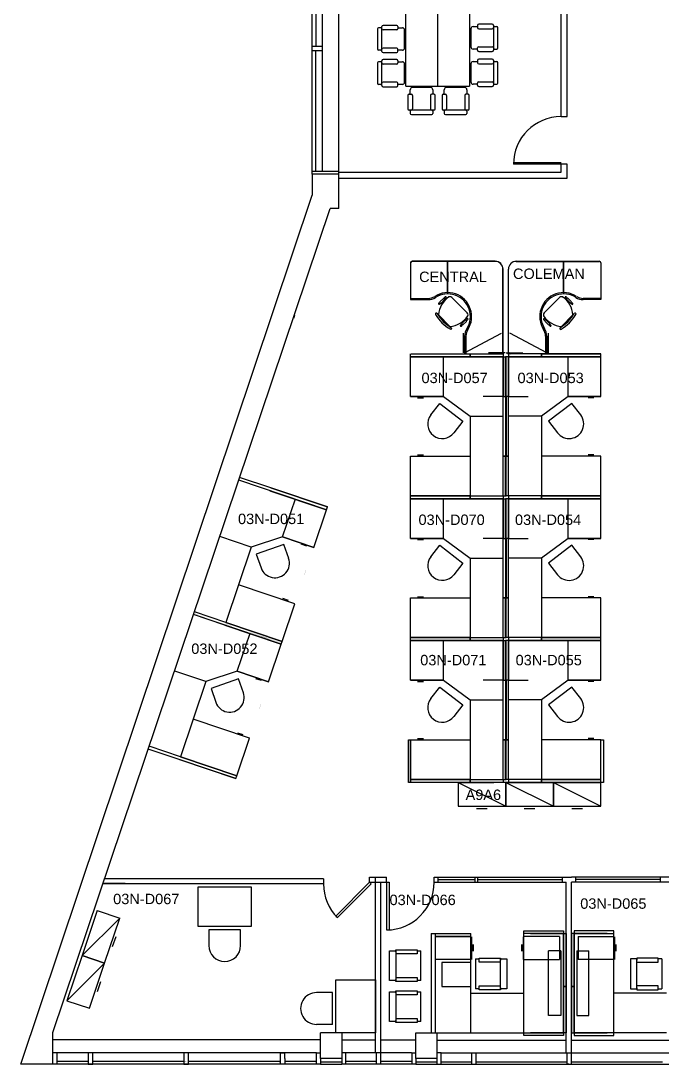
# Model space of a CAD drawing. Extents: x 0 to 6337, y 3987 to 5634.
# Drawn here: x 0 to 485, y 4016 to 4805 of the extents above; entities that cross this region are included whole.
import ezdxf
from ezdxf.enums import TextEntityAlignment as Align

# ---------------------------------------------------------------- set-up
doc = ezdxf.new("R2010")
doc.units = 0
doc.header["$MEASUREMENT"] = 0
for name, color, linetype in [('01A_BASE_PLAN', 7, 'CONTINUOUS'), ('01B_PANELS', 7, 'CONTINUOUS'), ('04A_FURNITURE', 7, 'CONTINUOUS'), ('NA-FLOOR', 7, 'CONTINUOUS'), ('REGION', 7, 'CONTINUOUS'), ('REGION_NUM', 7, 'CONTINUOUS')]:
    doc.layers.add(name, color=color, linetype=linetype)
doc.styles.add('ARIAL', font='ARIAL', dxfattribs={"height": 0.2})

msp = doc.modelspace()

# ---------------------------------------------------------------- linework, layer by layer
at = {"layer": '01A_BASE_PLAN', "color": 250, "linetype": 'Continuous'}
for p, q in [((412.99, 4732.44), (412.99, 4885.43)), ((220.36, 4688.93), (220.36, 4878.93)), ((223, 4878.93), (223, 4785.68)), ((227.83, 4878.93), (227.83, 4690.93)), ((240.49, 4662.89), (240.49, 4880.93)), ((408.49, 4732.44), (408.49, 4880.93)), ((240.49, 4782.97), (240.49, 4812.96)), ((220.36, 4785.68), (227.83, 4785.68)), ((220.36, 4782.18), (220.36, 4785.68)), ((227.83, 4782.18), (220.36, 4782.18)), ((223, 4782.18), (220.36, 4782.18)), ((223, 4690.93), (223, 4782.18)), ((408.49, 4732.44), (412.99, 4732.44)), ((408.49, 4697.44), (372.49, 4697.44)), ((412.99, 4696.44), (372.49, 4696.44)), ((408.49, 4690.48), (408.49, 4696.44)), ((412.99, 4685.98), (412.99, 4696.44)), ((240.49, 4690.93), (220.36, 4690.93)), ((240.49, 4688.93), (220.36, 4688.93)), ((220.36, 4688.93), (220.36, 4672.92)), ((240.49, 4690.48), (408.49, 4690.48)), ((240.49, 4685.98), (412.99, 4685.98)), ((306.61, 4685.98), (339.52, 4685.98)), ((0, 4015.98), (220.36, 4672.92)), ((24.12, 4039.95), (233.83, 4662.89)), ((240.49, 4662.89), (233.83, 4662.89)), ((228.85, 4152.16), (61.9, 4152.16)), ((228.85, 4156.16), (63.25, 4156.16)), ((228.85, 4156.16), (228.85, 4152.16)), ((263.61, 4153.4), (238.16, 4127.94)), ((239.39, 4126.71), (264.85, 4152.16)), ((263.61, 4157.4), (276.48, 4157.4)), ((263.61, 4153.4), (263.61, 4157.4)), ((263.61, 4153.4), (276.48, 4153.4)), ((264.85, 4152.16), (263.61, 4153.4)), ((268.23, 4024.47), (268.23, 4157.4)), ((268.23, 4024.47), (268.23, 4157.4)), ((272.23, 4157.4), (276.48, 4157.4)), ((272.23, 4153.4), (276.48, 4153.4)), ((272.23, 4024.47), (272.23, 4153.4)), ((272.23, 4024.47), (272.23, 4153.4)), ((276.48, 4153.4), (276.48, 4157.4)), ((276.48, 4153.4), (276.48, 4157.4)), ((276.48, 4153.4), (276.48, 4117.4)), ((276.48, 4153.4), (278.48, 4153.4)), ((278.48, 4153.4), (278.48, 4117.4)), ((312.48, 4157.4), (409.36, 4157.4)), ((312.48, 4153.4), (312.48, 4157.4)), ((312.48, 4157.4), (409.36, 4157.4)), ((312.48, 4153.4), (312.48, 4157.4)), ((312.48, 4153.4), (409.36, 4153.4)), ((312.48, 4153.4), (409.36, 4153.4)), ((315.36, 4157.43), (315.36, 4153.43)), ((315.36, 4157.43), (315.36, 4153.43)), ((315.36, 4155.43), (343.36, 4155.43)), ((315.36, 4155.43), (343.36, 4155.43)), ((343.36, 4157.4), (343.36, 4153.4)), ((343.36, 4157.4), (343.36, 4153.4)), ((345.36, 4157.43), (345.36, 4153.43)), ((345.36, 4157.43), (345.36, 4153.43)), ((345.36, 4155.43), (409.36, 4155.43)), ((345.36, 4155.43), (409.36, 4155.43)), ((409.36, 4157.43), (409.36, 4153.43)), ((409.36, 4157.43), (409.36, 4153.43)), ((409.36, 4157.4), (416.23, 4157.4)), ((409.36, 4157.4), (416.23, 4157.4)), ((409.36, 4153.4), (412.23, 4153.4)), ((409.36, 4153.4), (412.23, 4153.4)), ((412.23, 4024.47), (412.23, 4153.4)), ((412.23, 4024.47), (412.23, 4153.4)), ((419.36, 4157.4), (416.23, 4157.4)), ((419.36, 4157.4), (416.23, 4157.4)), ((416.23, 4024.47), (416.23, 4153.4)), ((419.36, 4153.4), (416.23, 4153.4)), ((416.23, 4024.47), (416.23, 4153.4)), ((419.36, 4153.4), (416.23, 4153.4)), ((419.36, 4157.43), (419.36, 4153.43)), ((419.36, 4157.43), (419.36, 4153.43)), ((516.23, 4157.4), (419.36, 4157.4)), ((516.23, 4157.4), (419.36, 4157.4)), ((483.36, 4155.43), (419.36, 4155.43)), ((483.36, 4155.43), (419.36, 4155.43)), ((516.23, 4153.4), (419.36, 4153.4)), ((516.23, 4153.4), (419.36, 4153.4)), ((483.36, 4157.43), (483.36, 4153.43)), ((483.36, 4157.43), (483.36, 4153.43)), ((238.16, 4127.94), (239.39, 4126.71)), ((24.12, 4015.98), (24.12, 4039.95)), ((242.59, 4039.69), (226.63, 4039.69)), ((226.63, 4020.1), (226.63, 4039.69)), ((242.59, 4039.69), (242.59, 4020.08)), ((298.63, 4020.1), (298.63, 4039.69)), ((298.63, 4039.69), (314.59, 4039.69)), ((314.59, 4039.69), (314.59, 4020.08)), ((226.63, 4034.24), (24.12, 4034.24)), ((268.23, 4034.08), (242.69, 4034.08)), ((298.63, 4034.08), (272.23, 4034.08)), ((314.59, 4034.07), (412.23, 4034.07)), ((416.23, 4034.07), (513.98, 4034.07)), ((223.46, 4024.47), (24.12, 4024.47)), ((27.3, 4024.44), (27.3, 4016.02)), ((50.89, 4024.47), (50.89, 4016.02)), ((54.34, 4024.47), (50.89, 4024.47)), ((54.34, 4016.02), (54.34, 4024.47)), ((123.2, 4024.47), (123.2, 4016.02)), ((126.64, 4016.02), (126.64, 4024.47)), ((196.37, 4015.98), (196.37, 4024.47)), ((196.37, 4024.47), (199.5, 4024.47)), ((199.54, 4020.1), (199.51, 4024.47)), ((223.46, 4024.47), (226.59, 4024.47)), ((223.46, 4015.98), (223.46, 4024.47)), ((295.46, 4024.47), (242.56, 4024.47)), ((245.69, 4016.05), (245.69, 4024.38)), ((268.92, 4016.05), (268.92, 4024.38)), ((271.87, 4024.38), (271.87, 4016.05)), ((295.46, 4024.47), (298.59, 4024.47)), ((295.49, 4024.38), (295.49, 4016.05)), ((317.82, 4024.47), (314.69, 4024.47)), ((317.82, 4015.98), (317.82, 4024.47)), ((317.82, 4024.47), (510.55, 4024.47)), ((340.96, 4015.92), (340.96, 4024.38)), ((344.05, 4024.38), (344.05, 4015.92)), ((412.96, 4015.92), (412.96, 4024.38)), ((416.06, 4024.38), (416.06, 4015.92)), ((223.46, 4015.98), (0, 4015.98)), ((26.44, 4015.98), (24.12, 4015.98)), ((30.02, 4017.89), (27.3, 4017.89)), ((50.89, 4017.89), (30.02, 4017.89)), ((50.89, 4016.02), (54.34, 4016.02)), ((123.2, 4017.89), (54.32, 4017.89)), ((123.2, 4016.02), (126.64, 4016.02)), ((195.5, 4017.89), (126.64, 4017.89)), ((195.5, 4017.89), (196.37, 4017.89)), ((199.54, 4015.98), (196.37, 4015.98)), ((202.11, 4017.89), (199.51, 4017.89)), ((199.54, 4020.1), (199.54, 4015.98)), ((223.46, 4017.89), (202.11, 4017.89)), ((226.63, 4015.98), (223.46, 4015.98)), ((242.59, 4020.1), (226.63, 4020.1)), ((226.63, 4020.1), (226.63, 4015.98)), ((226.63, 4017.76), (242.56, 4017.76)), ((226.63, 4015.98), (242.69, 4015.98)), ((242.56, 4020.04), (242.56, 4016.05)), ((295.46, 4015.98), (242.74, 4015.98)), ((268.92, 4017.96), (245.69, 4017.96)), ((295.49, 4017.96), (271.87, 4017.96)), ((298.63, 4015.98), (295.46, 4015.98)), ((298.63, 4020.1), (298.63, 4015.98)), ((314.59, 4020.1), (298.63, 4020.1)), ((298.63, 4017.76), (314.69, 4017.76)), ((298.63, 4015.98), (314.69, 4015.98)), ((314.59, 4020.08), (314.59, 4015.98)), ((314.59, 4015.98), (317.82, 4015.98)), ((317.82, 4017.58), (340.75, 4017.58)), ((317.82, 4015.98), (510.55, 4015.98)), ((344.06, 4017.58), (412.96, 4017.58)), ((414.41, 4015.92), (412.96, 4015.92)), ((416.27, 4017.58), (484.39, 4017.58)), ((484.39, 4017.58), (485.08, 4017.58))]:
    msp.add_line(p, q, dxfattribs=at)
for centre, start, end in [((408.49, 4696.44), 89.99997, 179.99997), ((264.85, 4152.16), 180, 225), ((276.48, 4153.4), 270, 0)]:
    msp.add_arc(centre, 36, start, end, dxfattribs=at)
at = {"layer": '01B_PANELS', "color": 5, "linetype": 'Continuous'}
for p, q in [((294.64, 4550.73), (294.64, 4552.98)), ((295.1, 4552.98), (340.1, 4552.98)), ((339.64, 4550.73), (339.64, 4552.98)), ((339.64, 4552.98), (339.64, 4550.73)), ((340.1, 4552.98), (365.1, 4552.98)), ((364.64, 4552.98), (364.64, 4550.73)), ((393.04, 4552.98), (368.04, 4552.98)), ((368.61, 4552.98), (368.61, 4550.73)), ((393.61, 4552.98), (368.61, 4552.98)), ((368.61, 4552.98), (368.61, 4550.73)), ((393.04, 4552.98), (438.04, 4552.98)), ((438.04, 4552.98), (393.04, 4552.98)), ((393.61, 4550.73), (393.61, 4552.98)), ((393.61, 4552.98), (393.61, 4550.73)), ((393.61, 4550.73), (393.61, 4552.98)), ((393.61, 4552.98), (393.61, 4550.73)), ((438.61, 4552.98), (393.61, 4552.98)), ((438.61, 4550.73), (438.61, 4552.98)), ((438.61, 4550.73), (438.61, 4552.98)), ((294.64, 4550.73), (364.64, 4550.73)), ((339.64, 4550.73), (294.64, 4550.73)), ((364.64, 4550.73), (339.64, 4550.73)), ((364.64, 4520.73), (364.64, 4550.73)), ((364.64, 4550.73), (366.89, 4550.73)), ((364.64, 4550.73), (364.64, 4520.73)), ((366.36, 4520.73), (366.36, 4550.73)), ((368.61, 4550.73), (366.36, 4550.73)), ((366.89, 4520.73), (366.89, 4550.73)), ((368.61, 4520.73), (368.61, 4550.73)), ((438.61, 4550.73), (368.61, 4550.73)), ((368.61, 4550.73), (368.61, 4520.73)), ((368.61, 4550.73), (393.61, 4550.73)), ((368.61, 4550.73), (393.61, 4550.73)), ((393.61, 4550.73), (438.61, 4550.73)), ((393.61, 4550.73), (438.61, 4550.73)), ((364.64, 4520.73), (366.89, 4520.73)), ((364.64, 4445.73), (364.64, 4520.73)), ((364.64, 4475.73), (364.64, 4520.73)), ((364.64, 4520.73), (366.89, 4520.73)), ((368.61, 4520.73), (366.36, 4520.73)), ((368.61, 4520.73), (366.36, 4520.73)), ((366.36, 4520.73), (366.36, 4475.73)), ((366.89, 4520.73), (366.89, 4475.73)), ((368.61, 4445.73), (368.61, 4520.73)), ((368.61, 4475.73), (368.61, 4520.73)), ((364.64, 4445.73), (364.64, 4475.73)), ((364.64, 4475.73), (366.89, 4475.73)), ((366.89, 4475.73), (364.64, 4475.73)), ((366.36, 4445.73), (366.36, 4475.73)), ((368.61, 4475.73), (366.36, 4475.73)), ((366.36, 4475.73), (368.61, 4475.73)), ((366.89, 4445.73), (366.89, 4475.73)), ((368.61, 4445.73), (368.61, 4475.73)), ((231.02, 4435.13), (164.68, 4457.47)), ((189.09, 4451.62), (165.39, 4459.6)), ((231.74, 4437.27), (189.09, 4451.62)), ((188.37, 4449.49), (231.02, 4435.13)), ((294.64, 4443.48), (294.64, 4445.73)), ((294.64, 4445.73), (339.64, 4445.73)), ((339.64, 4445.73), (294.64, 4445.73)), ((294.64, 4445.73), (339.64, 4445.73)), ((294.64, 4445.73), (339.64, 4445.73)), ((294.64, 4443.48), (364.64, 4443.48)), ((339.64, 4443.48), (294.64, 4443.48)), ((339.64, 4443.48), (339.64, 4445.73)), ((339.64, 4445.73), (364.64, 4445.73)), ((339.64, 4445.73), (339.64, 4443.48)), ((339.64, 4445.73), (364.64, 4445.73)), ((339.64, 4445.73), (364.64, 4445.73)), ((339.64, 4445.73), (364.64, 4445.73)), ((364.64, 4443.48), (339.64, 4443.48)), ((364.64, 4445.73), (364.64, 4443.48)), ((364.64, 4445.73), (366.89, 4445.73)), ((364.64, 4413.48), (364.64, 4443.48)), ((364.64, 4443.48), (366.89, 4443.48)), ((364.64, 4443.48), (364.64, 4413.48)), ((368.61, 4445.73), (366.36, 4445.73)), ((366.36, 4413.48), (366.36, 4443.48)), ((368.61, 4443.48), (366.36, 4443.48)), ((366.89, 4413.48), (366.89, 4443.48)), ((393.61, 4445.73), (368.61, 4445.73)), ((368.61, 4445.73), (368.61, 4443.48)), ((393.61, 4445.73), (368.61, 4445.73)), ((368.61, 4445.73), (368.61, 4443.48)), ((393.61, 4445.73), (368.61, 4445.73)), ((393.61, 4445.73), (368.61, 4445.73)), ((393.61, 4445.73), (368.61, 4445.73)), ((368.61, 4413.48), (368.61, 4443.48)), ((438.61, 4443.48), (368.61, 4443.48)), ((368.61, 4443.48), (368.61, 4413.48)), ((368.61, 4443.48), (393.61, 4443.48)), ((368.61, 4443.48), (393.61, 4443.48)), ((393.61, 4445.73), (438.61, 4445.73)), ((393.61, 4443.48), (393.61, 4445.73)), ((393.61, 4445.73), (393.61, 4443.48)), ((438.61, 4445.73), (393.61, 4445.73)), ((393.61, 4443.48), (393.61, 4445.73)), ((393.61, 4445.73), (393.61, 4443.48)), ((438.61, 4445.73), (393.61, 4445.73)), ((393.61, 4445.73), (438.61, 4445.73)), ((438.61, 4445.73), (393.61, 4445.73)), ((438.61, 4445.73), (393.61, 4445.73)), ((393.61, 4443.48), (438.61, 4443.48)), ((393.61, 4443.48), (438.61, 4443.48)), ((438.61, 4443.48), (438.61, 4445.73)), ((438.61, 4443.48), (438.61, 4445.73)), ((231.02, 4435.13), (231.74, 4437.27)), ((231.02, 4435.13), (231.74, 4437.27)), ((364.64, 4413.48), (366.89, 4413.48)), ((364.64, 4338.48), (364.64, 4413.48)), ((364.64, 4368.48), (364.64, 4413.48)), ((364.64, 4413.48), (366.89, 4413.48)), ((368.61, 4413.48), (366.36, 4413.48)), ((368.61, 4413.48), (366.36, 4413.48)), ((366.36, 4413.48), (366.36, 4368.48)), ((366.89, 4413.48), (366.89, 4368.48)), ((368.61, 4338.48), (368.61, 4413.48)), ((368.61, 4368.48), (368.61, 4413.48)), ((364.64, 4338.48), (364.64, 4368.48)), ((364.64, 4368.48), (366.89, 4368.48)), ((366.89, 4368.48), (364.64, 4368.48)), ((366.36, 4338.48), (366.36, 4368.48)), ((368.61, 4368.48), (366.36, 4368.48)), ((366.36, 4368.48), (368.61, 4368.48)), ((366.89, 4338.48), (366.89, 4368.48)), ((368.61, 4338.48), (368.61, 4368.48)), ((196.8, 4333.49), (130.46, 4355.82)), ((154.87, 4349.98), (131.18, 4357.96)), ((154.15, 4347.85), (196.8, 4333.49)), ((197.52, 4335.62), (154.87, 4349.98)), ((196.8, 4333.49), (197.52, 4335.62)), ((196.8, 4333.49), (197.52, 4335.62)), ((196.8, 4333.49), (197.52, 4335.62)), ((196.8, 4333.49), (197.52, 4335.62)), ((339.64, 4338.48), (294.64, 4338.48)), ((294.64, 4336.23), (294.64, 4338.48)), ((294.64, 4338.48), (339.64, 4338.48)), ((294.64, 4336.23), (294.64, 4338.48)), ((294.64, 4338.48), (339.64, 4338.48)), ((294.64, 4336.23), (364.64, 4336.23)), ((339.64, 4336.23), (294.64, 4336.23)), ((339.64, 4336.23), (294.64, 4336.23)), ((339.64, 4338.48), (364.64, 4338.48)), ((339.64, 4336.23), (339.64, 4338.48)), ((339.64, 4338.48), (364.64, 4338.48)), ((339.64, 4338.48), (339.64, 4336.23)), ((339.64, 4336.23), (339.64, 4338.48)), ((339.64, 4338.48), (364.64, 4338.48)), ((339.64, 4338.48), (339.64, 4336.23)), ((364.64, 4336.23), (339.64, 4336.23)), ((364.64, 4336.23), (339.64, 4336.23)), ((364.64, 4338.48), (366.89, 4338.48)), ((364.64, 4338.48), (364.64, 4336.23)), ((364.64, 4338.48), (364.64, 4336.23)), ((364.64, 4306.23), (364.64, 4336.23)), ((364.64, 4336.23), (366.89, 4336.23)), ((364.64, 4336.23), (364.64, 4306.23)), ((368.61, 4338.48), (366.36, 4338.48)), ((366.36, 4306.23), (366.36, 4336.23)), ((368.61, 4336.23), (366.36, 4336.23)), ((366.89, 4306.23), (366.89, 4336.23)), ((393.61, 4338.48), (368.61, 4338.48)), ((368.61, 4338.48), (368.61, 4336.23)), ((393.61, 4338.48), (368.61, 4338.48)), ((368.61, 4338.48), (368.61, 4336.23)), ((393.61, 4338.48), (368.61, 4338.48)), ((368.61, 4306.23), (368.61, 4336.23)), ((438.61, 4336.23), (368.61, 4336.23)), ((368.61, 4336.23), (368.61, 4306.23)), ((368.61, 4336.23), (393.61, 4336.23)), ((368.61, 4336.23), (393.61, 4336.23)), ((393.61, 4338.48), (438.61, 4338.48)), ((393.61, 4336.23), (393.61, 4338.48)), ((393.61, 4338.48), (393.61, 4336.23)), ((438.61, 4338.48), (393.61, 4338.48)), ((393.61, 4336.23), (393.61, 4338.48)), ((393.61, 4338.48), (393.61, 4336.23)), ((438.61, 4338.48), (393.61, 4338.48)), ((393.61, 4336.23), (438.61, 4336.23)), ((393.61, 4336.23), (438.61, 4336.23)), ((438.61, 4336.23), (438.61, 4338.48)), ((438.61, 4336.23), (438.61, 4338.48)), ((364.64, 4306.23), (366.89, 4306.23)), ((364.64, 4231.23), (364.64, 4306.23)), ((364.64, 4261.23), (364.64, 4306.23)), ((364.64, 4306.23), (366.89, 4306.23)), ((368.61, 4306.23), (366.36, 4306.23)), ((368.61, 4306.23), (366.36, 4306.23)), ((366.36, 4306.23), (366.36, 4261.23)), ((366.89, 4306.23), (366.89, 4261.23)), ((368.61, 4231.23), (368.61, 4306.23)), ((368.61, 4261.23), (368.61, 4306.23)), ((364.64, 4231.23), (364.64, 4261.23)), ((364.64, 4261.23), (366.89, 4261.23)), ((366.89, 4261.23), (364.64, 4261.23)), ((366.36, 4231.23), (366.36, 4261.23)), ((368.61, 4261.23), (366.36, 4261.23)), ((366.36, 4261.23), (368.61, 4261.23)), ((366.89, 4231.23), (366.89, 4261.23)), ((368.61, 4231.23), (368.61, 4261.23)), ((162.58, 4231.84), (96.24, 4254.18)), ((120.65, 4248.33), (96.96, 4256.31)), ((119.93, 4246.2), (162.58, 4231.84)), ((163.3, 4233.98), (120.65, 4248.33)), ((162.58, 4231.84), (163.3, 4233.98)), ((162.58, 4231.84), (163.3, 4233.98)), ((294.64, 4228.98), (293.09, 4228.98)), ((339.64, 4231.23), (294.64, 4231.23)), ((294.64, 4228.98), (294.64, 4231.23)), ((294.64, 4231.23), (339.64, 4231.23)), ((339.64, 4228.98), (294.64, 4228.98)), ((366.63, 4228.98), (330.63, 4228.98)), ((332.63, 4228.98), (357.63, 4228.98)), ((339.64, 4231.23), (364.64, 4231.23)), ((339.64, 4228.98), (339.64, 4231.23)), ((339.64, 4231.23), (364.64, 4231.23)), ((339.64, 4231.23), (339.64, 4228.98)), ((364.64, 4228.98), (339.64, 4228.98)), ((364.64, 4231.23), (366.89, 4231.23)), ((364.64, 4231.23), (364.64, 4228.98)), ((368.61, 4231.23), (366.36, 4231.23)), ((402.61, 4228.98), (366.61, 4228.98)), ((393.61, 4231.23), (368.61, 4231.23)), ((368.61, 4231.23), (368.61, 4228.98)), ((393.61, 4231.23), (368.61, 4231.23)), ((368.61, 4228.98), (393.61, 4228.98)), ((393.61, 4231.23), (438.61, 4231.23)), ((393.61, 4228.98), (393.61, 4231.23)), ((393.61, 4231.23), (393.61, 4228.98)), ((438.61, 4231.23), (393.61, 4231.23)), ((393.61, 4228.98), (438.61, 4228.98)), ((438.61, 4228.98), (402.61, 4228.98)), ((438.61, 4228.98), (438.61, 4231.23)), ((440.5, 4229.02), (438.61, 4229.02))]:
    msp.add_line(p, q, dxfattribs=at)
at = {"layer": '01B_PANELS', "color": 5, "linetype": 'Continuous', "const_width": 0.00694}
for points in [[(294.64, 4625.23), (365.1, 4625.23), (365.1, 4622.98), (294.64, 4622.98)], [(368.04, 4625.23), (438.51, 4625.23), (438.51, 4622.98), (368.04, 4622.98)], [(365.1, 4622.98), (368.04, 4622.98), (368.04, 4552.98), (365.1, 4552.98)]]:
    msp.add_lwpolyline(points, close=True, dxfattribs=at)
at = {"layer": '04A_FURNITURE', "color": 1, "linetype": 'Continuous'}
for p, q in [((291.14, 4755.44), (291.14, 4827.44)), ((315.14, 4827.44), (315.14, 4755.44)), ((339.14, 4827.44), (339.14, 4755.44)), ((269.63, 4798.82), (269.63, 4783.43)), ((272.2, 4799.68), (270.49, 4799.68)), ((273.05, 4798.82), (273.05, 4800.53)), ((273.05, 4783.43), (273.05, 4798.82)), ((284.17, 4801.39), (273.91, 4801.39)), ((284.17, 4797.97), (273.91, 4797.97)), ((285.02, 4800.53), (285.02, 4798.82)), ((285.02, 4799.68), (288.44, 4799.68)), ((290.15, 4784.29), (290.15, 4797.97)), ((340.22, 4798.88), (340.22, 4785.2)), ((341.93, 4800.59), (345.35, 4800.59)), ((345.35, 4801.45), (345.35, 4799.74)), ((356.47, 4802.3), (346.21, 4802.3)), ((346.21, 4798.88), (356.47, 4798.88)), ((357.32, 4801.45), (357.32, 4799.74)), ((357.32, 4799.74), (357.32, 4784.35)), ((358.18, 4800.59), (359.89, 4800.59)), ((360.74, 4784.35), (360.74, 4799.74)), ((272.2, 4782.58), (270.49, 4782.58)), ((273.05, 4781.72), (273.05, 4783.43)), ((284.17, 4784.29), (273.91, 4784.29)), ((285.02, 4781.72), (285.02, 4783.43)), ((288.44, 4782.58), (285.02, 4782.58)), ((345.35, 4783.49), (341.93, 4783.49)), ((345.35, 4782.64), (345.35, 4784.35)), ((346.21, 4785.2), (356.47, 4785.2)), ((346.21, 4781.78), (356.47, 4781.78)), ((357.32, 4784.35), (357.32, 4782.64)), ((358.18, 4783.49), (359.89, 4783.49)), ((272.2, 4773.88), (270.49, 4773.88)), ((273.05, 4773.02), (273.05, 4774.73)), ((273.91, 4780.87), (284.17, 4780.87)), ((284.17, 4775.59), (273.91, 4775.59)), ((285.02, 4774.73), (285.02, 4773.02)), ((285.02, 4773.88), (288.44, 4773.88)), ((341.93, 4774.06), (345.35, 4774.06)), ((345.35, 4774.91), (345.35, 4773.2)), ((356.47, 4775.77), (346.21, 4775.77)), ((357.32, 4774.91), (357.32, 4773.2)), ((357.32, 4773.2), (357.32, 4757.81)), ((358.18, 4774.06), (359.89, 4774.06)), ((360.74, 4757.81), (360.74, 4773.2)), ((269.63, 4773.02), (269.63, 4757.63)), ((273.05, 4757.63), (273.05, 4773.02)), ((284.17, 4772.17), (273.91, 4772.17)), ((290.15, 4758.49), (290.15, 4772.17)), ((340.22, 4772.35), (340.22, 4758.67)), ((346.21, 4772.35), (356.47, 4772.35)), ((273.05, 4755.92), (273.05, 4757.63)), ((284.17, 4758.49), (273.91, 4758.49)), ((285.02, 4755.92), (285.02, 4757.63)), ((345.35, 4756.1), (345.35, 4757.81)), ((346.21, 4758.67), (356.47, 4758.67)), ((357.32, 4757.81), (357.32, 4756.1)), ((272.2, 4756.78), (270.49, 4756.78)), ((273.91, 4755.07), (284.17, 4755.07)), ((288.44, 4756.78), (285.02, 4756.78)), ((291.14, 4755.44), (339.14, 4755.44)), ((293.53, 4749.37), (295.24, 4749.37)), ((294.38, 4749.37), (294.38, 4752.79)), ((309.77, 4754.5), (296.09, 4754.5)), ((312.34, 4749.37), (310.63, 4749.37)), ((311.48, 4752.79), (311.48, 4749.37)), ((319.32, 4749.37), (321.03, 4749.37)), ((320.18, 4749.37), (320.18, 4752.79)), ((335.57, 4754.5), (321.89, 4754.5)), ((338.13, 4749.37), (336.42, 4749.37)), ((337.28, 4752.79), (337.28, 4749.37)), ((345.35, 4756.96), (341.93, 4756.96)), ((346.21, 4755.25), (356.47, 4755.25)), ((358.18, 4756.96), (359.89, 4756.96)), ((292.67, 4748.52), (292.67, 4738.26)), ((296.09, 4748.52), (296.09, 4738.26)), ((309.77, 4748.52), (309.77, 4738.26)), ((313.19, 4738.26), (313.19, 4748.52)), ((318.47, 4748.52), (318.47, 4738.26)), ((321.89, 4748.52), (321.89, 4738.26)), ((335.57, 4748.52), (335.57, 4738.26)), ((338.99, 4738.26), (338.99, 4748.52)), ((295.24, 4737.4), (293.53, 4737.4)), ((294.38, 4736.55), (294.38, 4734.84)), ((310.63, 4737.4), (295.24, 4737.4)), ((295.24, 4733.98), (310.63, 4733.98)), ((312.34, 4737.4), (310.63, 4737.4)), ((311.48, 4736.55), (311.48, 4734.84)), ((321.03, 4737.4), (319.32, 4737.4)), ((320.18, 4736.55), (320.18, 4734.84)), ((336.42, 4737.4), (321.03, 4737.4)), ((321.03, 4733.98), (336.42, 4733.98)), ((338.13, 4737.4), (336.42, 4737.4)), ((337.28, 4736.55), (337.28, 4734.84)), ((294.56, 4621.81), (294.56, 4594.06)), ((294.64, 4621.81), (294.64, 4594.06)), ((329.56, 4623.06), (295.81, 4623.06)), ((329.56, 4622.98), (295.81, 4622.98)), ((322.7, 4599.33), (322.7, 4622.98)), ((322.74, 4598.38), (322.74, 4623.06)), ((322.77, 4599.33), (322.77, 4622.98)), ((358.56, 4623.06), (329.56, 4623.06)), ((358.56, 4622.98), (329.56, 4622.98)), ((364.48, 4554.31), (364.48, 4617.06)), ((364.56, 4554.31), (364.56, 4617.06)), ((368.61, 4554.31), (368.61, 4617.06)), ((368.69, 4554.31), (368.69, 4617.06)), ((374.61, 4623.06), (403.61, 4623.06)), ((374.61, 4622.98), (403.61, 4622.98)), ((403.61, 4623.06), (437.36, 4623.06)), ((403.61, 4622.98), (437.36, 4622.98)), ((410.41, 4599.33), (410.41, 4622.98)), ((410.44, 4598.38), (410.44, 4623.06)), ((410.47, 4599.33), (410.47, 4622.98)), ((438.54, 4621.81), (438.54, 4594.06)), ((438.61, 4621.81), (438.61, 4594.06)), ((294.56, 4595), (308.03, 4595)), ((294.56, 4594.06), (308.03, 4594.06)), ((315.91, 4591.2), (316.83, 4592.12)), ((319.48, 4594.99), (317.02, 4592.56)), ((320.41, 4594.06), (317.96, 4591.61)), ((319.9, 4595.18), (320.83, 4596.11)), ((320.6, 4594.48), (321.53, 4595.41)), ((337.53, 4583.98), (325.86, 4595.65)), ((395.65, 4583.98), (407.32, 4595.65)), ((412.58, 4594.48), (411.64, 4595.41)), ((413.28, 4595.18), (412.34, 4596.11)), ((412.77, 4594.06), (415.22, 4591.61)), ((413.7, 4594.99), (416.15, 4592.56)), ((417.27, 4591.2), (416.35, 4592.12)), ((438.61, 4595), (425.15, 4595)), ((438.61, 4594.06), (425.15, 4594.06)), ((316.59, 4590.5), (317.53, 4591.42)), ((416.59, 4590.5), (415.65, 4591.42)), ((206.81, 4581.98), (206.1, 4579.85)), ((206.81, 4581.98), (206.1, 4579.85)), ((315.72, 4582.46), (324.34, 4573.84)), ((335.94, 4578.53), (333.48, 4576.08)), ((336.87, 4577.6), (334.43, 4575.15)), ((336.36, 4578.72), (337.29, 4579.66)), ((337.06, 4578.02), (337.99, 4578.96)), ((396.12, 4578.02), (395.19, 4578.96)), ((396.82, 4578.72), (395.89, 4579.66)), ((396.31, 4577.6), (398.75, 4575.15)), ((397.24, 4578.53), (399.69, 4576.08)), ((417.46, 4582.46), (408.84, 4573.84)), ((332.37, 4574.71), (333.31, 4575.65)), ((333.07, 4574.03), (334, 4574.96)), ((334.51, 4568.78), (334.51, 4553.78)), ((335.51, 4553.78), (363.51, 4568.78)), ((397.66, 4553.78), (369.66, 4568.78)), ((398.66, 4568.78), (398.66, 4553.78)), ((400.1, 4574.03), (399.18, 4574.96)), ((400.8, 4574.71), (399.87, 4575.65)), ((335.56, 4566.52), (335.56, 4553.06)), ((336.51, 4566.52), (336.51, 4553.14)), ((396.67, 4566.52), (396.67, 4553.14)), ((397.61, 4566.52), (397.61, 4553.06)), ((335.56, 4553.14), (363.31, 4553.14)), ((335.56, 4553.06), (363.31, 4553.06)), ((366.17, 4553.71), (353.67, 4553.71)), ((367.01, 4553.71), (379.51, 4553.71)), ((397.61, 4553.14), (369.86, 4553.14)), ((397.61, 4553.06), (369.86, 4553.06)), ((294.64, 4520.73), (294.64, 4550.73)), ((319.56, 4520.73), (319.56, 4551.18)), ((413.7, 4520.73), (413.7, 4551.18)), ((438.61, 4520.73), (438.61, 4550.73)), ((294.64, 4520.73), (319.64, 4520.73)), ((319.56, 4520.73), (294.64, 4520.73)), ((319.56, 4520.73), (339.64, 4505.83)), ((364.64, 4520.73), (349.64, 4520.73)), ((364.64, 4520.73), (349.64, 4520.73)), ((368.61, 4520.73), (383.61, 4520.73)), ((368.61, 4520.73), (383.61, 4520.73)), ((413.7, 4520.73), (393.61, 4505.83)), ((438.61, 4520.73), (413.61, 4520.73)), ((413.7, 4520.73), (438.61, 4520.73)), ((299.94, 4519.89), (304.34, 4519.89)), ((309.96, 4506.81), (316.72, 4515.54)), ((316.72, 4515.54), (334.18, 4502.04)), ((416.54, 4515.54), (399.07, 4502.04)), ((423.29, 4506.81), (416.54, 4515.54)), ((433.32, 4519.89), (428.92, 4519.89)), ((339.64, 4505.83), (364.46, 4505.83)), ((339.64, 4505.83), (339.64, 4445.73)), ((393.61, 4505.83), (368.8, 4505.83)), ((393.61, 4505.83), (393.61, 4445.73)), ((334.18, 4502.04), (327.43, 4493.3)), ((399.07, 4502.04), (405.83, 4493.3)), ((294.64, 4445.73), (294.64, 4475.73)), ((294.64, 4475.73), (339.64, 4475.73)), ((299.94, 4476.56), (304.34, 4476.56)), ((339.64, 4475.73), (339.64, 4445.73)), ((438.61, 4475.73), (393.61, 4475.73)), ((393.61, 4475.73), (393.61, 4445.73)), ((433.32, 4476.56), (428.92, 4476.56)), ((438.61, 4445.73), (438.61, 4475.73)), ((189.09, 4451.62), (231.74, 4437.27)), ((231.74, 4437.27), (189.09, 4451.62)), ((188.37, 4449.49), (231.02, 4435.13)), ((197.83, 4414.65), (207.55, 4443.51)), ((294.64, 4413.48), (294.64, 4443.48)), ((319.56, 4413.48), (319.56, 4443.93)), ((413.7, 4413.48), (413.7, 4443.93)), ((438.61, 4413.48), (438.61, 4443.48)), ((221.45, 4406.7), (231.02, 4435.13)), ((174.05, 4406.94), (150.53, 4414.86)), ((197.83, 4414.65), (174.05, 4406.94)), ((221.45, 4406.7), (197.75, 4414.68)), ((197.83, 4414.65), (221.45, 4406.7)), ((294.64, 4413.48), (319.64, 4413.48)), ((319.56, 4413.48), (294.64, 4413.48)), ((299.94, 4412.64), (304.34, 4412.64)), ((319.56, 4413.48), (339.64, 4398.58)), ((364.64, 4413.48), (349.64, 4413.48)), ((364.64, 4413.48), (349.64, 4413.48)), ((368.61, 4413.48), (383.61, 4413.48)), ((368.61, 4413.48), (383.61, 4413.48)), ((413.7, 4413.48), (393.61, 4398.58)), ((438.61, 4413.48), (413.61, 4413.48)), ((413.7, 4413.48), (438.61, 4413.48)), ((433.32, 4412.64), (428.92, 4412.64)), ((174.05, 4406.94), (154.87, 4349.98)), ((198.87, 4408.83), (178.01, 4401.6)), ((202.49, 4398.4), (198.87, 4408.83)), ((216.16, 4407.6), (211.99, 4409)), ((309.96, 4399.56), (316.72, 4408.29)), ((316.72, 4408.29), (334.18, 4394.79)), ((416.54, 4408.29), (399.07, 4394.79)), ((423.29, 4399.56), (416.54, 4408.29)), ((178.01, 4401.6), (181.62, 4391.17)), ((334.18, 4394.79), (327.43, 4386.05)), ((339.64, 4398.58), (364.46, 4398.58)), ((339.64, 4398.58), (339.64, 4338.48)), ((393.61, 4398.58), (368.8, 4398.58)), ((393.61, 4398.58), (393.61, 4338.48)), ((399.07, 4394.79), (405.83, 4386.05)), ((164.44, 4378.41), (154.87, 4349.98)), ((207.09, 4364.05), (164.44, 4378.41)), ((197.52, 4335.62), (207.09, 4364.05)), ((202.33, 4366.54), (198.17, 4367.94)), ((294.64, 4338.48), (294.64, 4368.48)), ((294.64, 4368.48), (339.64, 4368.48)), ((299.94, 4369.31), (304.34, 4369.31)), ((339.64, 4368.48), (339.64, 4338.48)), ((438.61, 4368.48), (393.61, 4368.48)), ((393.61, 4368.48), (393.61, 4338.48)), ((433.32, 4369.31), (428.92, 4369.31)), ((438.61, 4338.48), (438.61, 4368.48)), ((164.58, 4344.34), (130.46, 4355.82)), ((154.15, 4347.85), (196.8, 4333.49)), ((154.87, 4349.98), (197.52, 4335.62)), ((197.52, 4335.62), (154.87, 4349.98)), ((163.61, 4313.01), (173.33, 4341.87)), ((187.23, 4305.06), (196.8, 4333.49)), ((294.64, 4306.23), (294.64, 4336.23)), ((319.56, 4306.23), (319.56, 4336.68)), ((413.7, 4306.23), (413.7, 4336.68)), ((438.61, 4306.23), (438.61, 4336.23)), ((139.83, 4305.3), (116.31, 4313.21)), ((163.61, 4313.01), (139.83, 4305.3)), ((187.23, 4305.06), (163.54, 4313.03)), ((163.61, 4313.01), (187.23, 4305.06)), ((139.83, 4305.3), (120.65, 4248.33)), ((164.65, 4307.19), (143.79, 4299.96)), ((143.79, 4299.96), (147.41, 4289.53)), ((168.27, 4296.76), (164.65, 4307.19)), ((181.94, 4305.96), (177.77, 4307.36)), ((294.64, 4306.23), (319.64, 4306.23)), ((319.56, 4306.23), (294.64, 4306.23)), ((299.94, 4305.39), (304.34, 4305.39)), ((309.96, 4292.31), (316.72, 4301.04)), ((316.72, 4301.04), (334.18, 4287.54)), ((319.56, 4306.23), (339.64, 4291.33)), ((364.64, 4306.23), (349.64, 4306.23)), ((364.64, 4306.23), (349.64, 4306.23)), ((368.61, 4306.23), (383.61, 4306.23)), ((368.61, 4306.23), (383.61, 4306.23)), ((413.7, 4306.23), (393.61, 4291.33)), ((416.54, 4301.04), (399.07, 4287.54)), ((438.61, 4306.23), (413.61, 4306.23)), ((413.7, 4306.23), (438.61, 4306.23)), ((423.29, 4292.31), (416.54, 4301.04)), ((433.32, 4305.39), (428.92, 4305.39)), ((334.18, 4287.54), (327.43, 4278.8)), ((339.64, 4291.33), (364.46, 4291.33)), ((339.64, 4291.33), (339.64, 4231.23)), ((393.61, 4291.33), (368.8, 4291.33)), ((393.61, 4291.33), (393.61, 4231.23)), ((399.07, 4287.54), (405.83, 4278.8)), ((130.22, 4276.77), (120.65, 4248.33)), ((172.87, 4262.41), (130.22, 4276.77)), ((163.3, 4233.98), (172.87, 4262.41)), ((168.12, 4264.89), (163.95, 4266.29)), ((293.09, 4228.98), (293.09, 4261.14)), ((293.09, 4261.14), (294.64, 4261.14)), ((294.64, 4231.23), (294.64, 4261.23)), ((294.64, 4261.23), (339.64, 4261.23)), ((294.64, 4261.14), (294.64, 4228.98)), ((299.94, 4262.06), (304.34, 4262.06)), ((339.64, 4261.23), (339.64, 4231.23)), ((438.61, 4261.23), (393.61, 4261.23)), ((393.61, 4261.23), (393.61, 4231.23)), ((433.32, 4262.06), (428.92, 4262.06)), ((438.61, 4261.23), (440.5, 4261.23)), ((438.61, 4229.02), (438.61, 4261.23)), ((438.61, 4231.23), (438.61, 4261.23)), ((440.5, 4261.23), (440.5, 4229.02)), ((130.36, 4242.69), (96.24, 4254.18)), ((119.93, 4246.2), (162.58, 4231.84)), ((120.65, 4248.33), (163.3, 4233.98)), ((163.3, 4233.98), (120.65, 4248.33)), ((330.63, 4228.98), (366.63, 4210.98)), ((330.63, 4228.98), (330.63, 4210.98)), ((366.61, 4228.98), (402.61, 4210.98)), ((366.61, 4228.98), (366.61, 4210.98)), ((366.63, 4210.98), (366.63, 4228.98)), ((402.61, 4228.98), (438.61, 4210.98)), ((402.61, 4228.98), (402.61, 4210.98)), ((402.61, 4210.98), (402.61, 4228.98)), ((438.61, 4210.98), (438.61, 4228.98)), ((330.63, 4210.98), (366.63, 4210.98)), ((344.63, 4209.27), (352.63, 4209.27)), ((366.61, 4210.98), (402.61, 4210.98)), ((380.61, 4209.27), (388.61, 4209.27)), ((402.61, 4210.98), (438.61, 4210.98)), ((416.61, 4209.27), (424.61, 4209.27)), ((134.17, 4119.88), (134.17, 4149.88)), ((134.17, 4149.88), (174.17, 4149.88)), ((174.17, 4149.88), (174.17, 4119.88)), ((46.24, 4097.99), (74.79, 4126.36)), ((57.74, 4132.12), (46.25, 4098)), ((57.73, 4132.1), (74.79, 4126.36)), ((63.3, 4092.24), (74.79, 4126.36)), ((174.17, 4119.88), (134.17, 4119.88)), ((69.39, 4104.97), (71.94, 4112.55)), ((166.17, 4117.55), (142.17, 4117.55)), ((142.17, 4117.55), (142.18, 4105.55)), ((166.18, 4105.55), (166.17, 4117.55)), ((310.25, 4114.69), (310.25, 4039.69)), ((310.25, 4114.69), (340.23, 4114.69)), ((313.33, 4114.69), (313.33, 4039.84)), ((313.33, 4112.56), (340.23, 4112.56)), ((340.23, 4112.56), (313.57, 4112.56)), ((340.23, 4039.69), (340.23, 4114.69)), ((340.8, 4112.25), (340.8, 4095.13)), ((379.67, 4112.25), (379.67, 4095.13)), ((380.23, 4114.69), (380.23, 4116.69)), ((380.23, 4116.69), (410.23, 4116.69)), ((410.23, 4114.69), (380.23, 4114.69)), ((380.23, 4039.69), (380.23, 4114.69)), ((407.14, 4112.56), (380.23, 4112.56)), ((385.23, 4114.69), (410.23, 4114.69)), ((407.14, 4112.56), (407.14, 4094.93)), ((410.23, 4116.69), (410.23, 4114.69)), ((410.23, 4114.69), (410.23, 4039.69)), ((410.23, 4109.69), (410.23, 4114.69)), ((410.23, 4114.69), (412.23, 4114.69)), ((412.23, 4114.69), (412.23, 4109.69)), ((416.23, 4114.69), (416.23, 4109.69)), ((418.23, 4114.69), (416.23, 4114.69)), ((418.23, 4116.69), (418.23, 4114.69)), ((448.23, 4116.69), (418.23, 4116.69)), ((418.23, 4114.69), (418.23, 4039.69)), ((443.23, 4114.69), (418.23, 4114.69)), ((418.23, 4114.69), (448.23, 4114.69)), ((418.23, 4109.69), (418.23, 4114.69)), ((421.33, 4112.56), (448.23, 4112.56)), ((421.33, 4112.56), (421.33, 4094.93)), ((448.23, 4114.69), (448.23, 4116.69)), ((448.23, 4039.69), (448.23, 4114.69)), ((448.8, 4112.25), (448.8, 4095.13)), ((341.62, 4106.32), (341.62, 4101.42)), ((341.93, 4106.32), (341.93, 4101.42)), ((378.54, 4106.32), (378.54, 4101.42)), ((378.85, 4106.32), (378.85, 4101.42)), ((410.23, 4074.69), (410.23, 4109.69)), ((412.23, 4109.69), (412.23, 4074.69)), ((416.23, 4109.69), (416.23, 4074.69)), ((418.23, 4074.69), (418.23, 4109.69)), ((449.62, 4106.32), (449.62, 4101.42)), ((449.93, 4106.32), (449.93, 4101.42)), ((46.25, 4098), (34.76, 4063.88)), ((46.24, 4097.99), (63.3, 4092.24)), ((63.31, 4092.26), (46.25, 4098)), ((278.77, 4101.61), (283.54, 4101.61)), ((278.77, 4079.09), (278.77, 4101.61)), ((283.54, 4102.4), (299.69, 4102.4)), ((283.54, 4100.92), (283.54, 4102.4)), ((283.54, 4101.61), (283.54, 4079.09)), ((299.69, 4099.43), (283.54, 4099.43)), ((299.69, 4102.4), (299.69, 4099.43)), ((299.69, 4101.61), (302.48, 4101.61)), ((302.48, 4079.09), (302.48, 4101.61)), ((340.23, 4094.93), (313.57, 4094.93)), ((343.8, 4095.43), (343.8, 4072.91)), ((343.8, 4095.43), (346.59, 4095.43)), ((346.59, 4093.11), (346.59, 4096.03)), ((346.59, 4096.03), (362.74, 4096.03)), ((362.74, 4096.03), (362.74, 4094.55)), ((362.74, 4095.43), (367.51, 4095.43)), ((362.74, 4072.91), (362.74, 4095.43)), ((367.51, 4095.43), (367.51, 4072.91)), ((380.23, 4094.93), (407.14, 4094.93)), ((398.96, 4052.69), (398.96, 4101.69)), ((408.21, 4101.69), (398.96, 4101.69)), ((408.21, 4101.69), (408.21, 4052.69)), ((420.26, 4101.69), (420.26, 4052.69)), ((420.26, 4101.69), (429.51, 4101.69)), ((448.23, 4094.93), (421.33, 4094.93)), ((429.51, 4052.69), (429.51, 4101.69)), ((465.73, 4095.43), (460.95, 4095.43)), ((460.95, 4095.43), (460.95, 4072.91)), ((465.73, 4096.03), (465.73, 4094.55)), ((481.88, 4096.03), (465.73, 4096.03)), ((465.73, 4072.91), (465.73, 4095.43)), ((481.88, 4093.11), (481.88, 4096.03)), ((484.66, 4095.43), (481.88, 4095.43)), ((484.66, 4095.43), (484.66, 4072.91)), ((34.76, 4063.88), (63.31, 4092.26)), ((51.82, 4058.14), (63.31, 4092.26)), ((339.99, 4092.72), (318.36, 4092.72)), ((318.36, 4092.72), (318.36, 4074.58)), ((362.74, 4093.11), (346.59, 4093.11)), ((465.73, 4093.11), (481.88, 4093.11)), ((238.22, 4079.7), (268.22, 4079.7)), ((238.22, 4039.7), (238.22, 4079.7)), ((268.22, 4079.7), (268.22, 4039.7)), ((283.54, 4079.09), (278.77, 4079.09)), ((283.54, 4081.41), (299.69, 4081.41)), ((283.54, 4078.49), (283.54, 4079.97)), ((299.69, 4081.41), (299.69, 4078.49)), ((302.48, 4079.09), (299.69, 4079.09)), ((57.91, 4070.86), (60.46, 4078.45)), ((299.69, 4078.49), (283.54, 4078.49)), ((283.54, 4071.39), (299.69, 4071.39)), ((283.54, 4069.91), (283.54, 4071.39)), ((299.69, 4071.39), (299.69, 4068.42)), ((318.36, 4074.58), (339.49, 4074.58)), ((346.59, 4072.91), (343.8, 4072.91)), ((346.59, 4075.09), (362.74, 4075.09)), ((346.59, 4072.12), (346.59, 4075.09)), ((362.74, 4072.12), (346.59, 4072.12)), ((362.74, 4073.6), (362.74, 4072.12)), ((367.51, 4072.91), (362.74, 4072.91)), ((410.23, 4039.69), (410.23, 4074.69)), ((410.23, 4074.69), (412.23, 4074.69)), ((412.23, 4074.69), (410.23, 4074.69)), ((412.23, 4074.69), (412.23, 4039.69)), ((416.23, 4074.69), (416.23, 4039.69)), ((418.23, 4074.69), (416.23, 4074.69)), ((416.23, 4074.69), (418.23, 4074.69)), ((418.23, 4039.69), (418.23, 4074.69)), ((460.95, 4072.91), (465.73, 4072.91)), ((481.88, 4075.09), (465.73, 4075.09)), ((465.73, 4073.6), (465.73, 4072.12)), ((465.73, 4072.12), (481.88, 4072.12)), ((481.88, 4072.12), (481.88, 4075.09)), ((481.88, 4072.91), (484.66, 4072.91)), ((34.76, 4063.88), (51.82, 4058.14)), ((235.53, 4069.98), (223.53, 4069.97)), ((235.54, 4045.98), (235.53, 4069.98)), ((278.77, 4070.6), (283.54, 4070.6)), ((278.77, 4048.08), (278.77, 4070.6)), ((283.54, 4070.6), (283.54, 4048.08)), ((299.69, 4068.42), (283.54, 4068.42)), ((299.69, 4070.6), (302.48, 4070.6)), ((302.48, 4048.08), (302.48, 4070.6)), ((340.23, 4069.69), (380.23, 4069.69)), ((488.23, 4069.69), (448.23, 4069.69)), ((283.54, 4048.08), (278.77, 4048.08)), ((283.54, 4050.4), (299.69, 4050.4)), ((283.54, 4047.48), (283.54, 4048.96)), ((299.69, 4047.48), (283.54, 4047.48)), ((299.69, 4050.4), (299.69, 4047.48)), ((302.48, 4048.08), (299.69, 4048.08)), ((408.21, 4052.69), (398.96, 4052.69)), ((420.26, 4052.69), (429.51, 4052.69)), ((235.54, 4045.98), (223.53, 4045.97)), ((268.22, 4039.7), (238.22, 4039.7)), ((306.61, 4039.69), (314.59, 4039.69)), ((310.25, 4039.69), (340.23, 4039.69)), ((340.23, 4039.69), (380.23, 4039.69)), ((380.23, 4037.69), (380.23, 4039.69)), ((380.23, 4039.69), (406.23, 4039.69)), ((410.23, 4039.69), (385.23, 4039.69)), ((406.23, 4039.69), (410.23, 4039.69)), ((410.23, 4039.69), (410.23, 4037.69)), ((412.23, 4039.69), (410.23, 4039.69)), ((416.23, 4039.69), (418.23, 4039.69)), ((418.23, 4039.69), (418.23, 4037.69)), ((422.23, 4039.69), (418.23, 4039.69)), ((418.23, 4039.69), (443.23, 4039.69)), ((448.23, 4039.69), (422.23, 4039.69)), ((448.23, 4037.69), (448.23, 4039.69)), ((488.23, 4039.69), (448.23, 4039.69)), ((410.23, 4037.69), (380.23, 4037.69)), ((418.23, 4037.69), (448.23, 4037.69))]:
    msp.add_line(p, q, dxfattribs=at)
at = {"layer": '04A_FURNITURE', "color": 1, "linetype": 'Continuous', "const_width": 0.00174}
for points in [[(363.51, 4568.78), (335.51, 4568.78), (335.51, 4553.78), (363.51, 4553.78)], [(369.66, 4568.78), (397.66, 4568.78), (397.66, 4553.78), (369.66, 4553.78)]]:
    msp.add_lwpolyline(points, close=True, dxfattribs=at)
at = {"layer": '04A_FURNITURE', "color": 1, "linetype": 'Continuous'}
for centre, radius, start, end in [((270.49, 4798.82), 0.855, 90, 180), ((272.2, 4798.82), 0.855, 0, 90), ((273.91, 4800.53), 0.855, 90, 180), ((273.91, 4798.82), 0.855, 180, 270), ((284.17, 4800.53), 0.855, 0, 90), ((284.17, 4798.82), 0.855, 270, 0), ((288.44, 4797.97), 1.71, 0, 90), ((341.93, 4798.88), 1.71, 90, 180), ((346.21, 4801.45), 0.855, 90, 180), ((346.21, 4799.74), 0.855, 180, 270), ((356.47, 4801.45), 0.855, 0, 90), ((356.47, 4799.74), 0.855, 270, 0), ((358.18, 4799.74), 0.855, 90, 180), ((359.89, 4799.74), 0.855, 0, 90), ((270.49, 4783.43), 0.855, 180, 270), ((272.2, 4783.43), 0.855, 270, 0), ((273.91, 4783.43), 0.855, 90, 180), ((273.91, 4781.72), 0.855, 180, 270), ((284.17, 4783.43), 0.855, 0, 90), ((284.17, 4781.72), 0.855, 270, 0), ((288.44, 4784.29), 1.71, 270, 0), ((341.93, 4785.2), 1.71, 180, 270), ((346.21, 4784.35), 0.855, 90, 180), ((346.21, 4782.64), 0.855, 180, 270), ((356.47, 4784.35), 0.855, 0, 90), ((356.47, 4782.64), 0.855, 270, 0), ((358.18, 4784.35), 0.855, 180, 270), ((359.89, 4784.35), 0.855, 270, 0), ((270.49, 4773.02), 0.855, 90, 180), ((272.2, 4773.02), 0.855, 0, 90), ((273.91, 4774.73), 0.855, 90, 180), ((284.17, 4774.73), 0.855, 0, 90), ((288.44, 4772.17), 1.71, 0, 90), ((341.93, 4772.35), 1.71, 90, 180), ((346.21, 4774.91), 0.855, 90, 180), ((346.21, 4773.2), 0.855, 180, 270), ((356.47, 4774.91), 0.855, 0, 90), ((356.47, 4773.2), 0.855, 270, 0), ((358.18, 4773.2), 0.855, 90, 180), ((359.89, 4773.2), 0.855, 0, 90), ((273.91, 4773.02), 0.855, 180, 270), ((284.17, 4773.02), 0.855, 270, 0), ((270.49, 4757.63), 0.855, 180, 270), ((272.2, 4757.63), 0.855, 270, 0), ((273.91, 4757.63), 0.855, 90, 180), ((284.17, 4757.63), 0.855, 0, 90), ((288.44, 4758.49), 1.71, 270, 0), ((341.93, 4758.67), 1.71, 180, 270), ((346.21, 4757.81), 0.855, 90, 180), ((356.47, 4757.81), 0.855, 0, 90), ((358.18, 4757.81), 0.855, 180, 270), ((359.89, 4757.81), 0.855, 270, 0), ((273.91, 4755.92), 0.855, 180, 270), ((284.17, 4755.92), 0.855, 270, 0), ((293.53, 4748.52), 0.855, 90, 180), ((296.09, 4752.79), 1.71, 90, 180), ((295.24, 4748.52), 0.855, 0, 90), ((309.77, 4752.79), 1.71, 0, 90), ((310.63, 4748.52), 0.855, 90, 180), ((312.34, 4748.52), 0.855, 0, 90), ((319.32, 4748.52), 0.855, 90, 180), ((321.89, 4752.79), 1.71, 90, 180), ((321.03, 4748.52), 0.855, 0, 90), ((335.57, 4752.79), 1.71, 0, 90), ((336.42, 4748.52), 0.855, 90, 180), ((338.13, 4748.52), 0.855, 0, 90), ((346.21, 4756.1), 0.855, 180, 270), ((356.47, 4756.1), 0.855, 270, 0), ((293.53, 4738.26), 0.855, 180, 270), ((295.24, 4736.55), 0.855, 90, 180), ((295.24, 4734.84), 0.855, 180, 270), ((295.24, 4738.26), 0.855, 270, 0), ((310.63, 4738.26), 0.855, 180, 270), ((310.63, 4736.55), 0.855, 0, 90), ((310.63, 4734.84), 0.855, 270, 0), ((312.34, 4738.26), 0.855, 270, 0), ((319.32, 4738.26), 0.855, 180, 270), ((321.03, 4736.55), 0.855, 90, 180), ((321.03, 4734.84), 0.855, 180, 270), ((321.03, 4738.26), 0.855, 270, 0), ((336.42, 4738.26), 0.855, 180, 270), ((336.42, 4736.55), 0.855, 0, 90), ((336.42, 4734.84), 0.855, 270, 0), ((338.13, 4738.26), 0.855, 270, 0), ((295.81, 4621.81), 1.25, 90, 180), ((295.81, 4621.81), 1.17, 90, 180), ((358.56, 4617.06), 6, 0, 90), ((358.56, 4617.06), 5.92, 0, 90), ((374.61, 4617.06), 6, 90, 180), ((374.61, 4617.06), 5.92, 90, 180), ((437.36, 4621.81), 1.25, 0, 90), ((437.36, 4621.81), 1.17, 0, 90), ((308.03, 4604.06), 9.05, 270, 302.78659), ((308.03, 4604.06), 10, 270, 302.78659), ((322.74, 4581.23), 18.1, 71, 122.7866), ((322.74, 4581.23), 17.15, 71, 122.7866), ((333.64, 4581.14), 17.98, 123.99999, 175.8), ((317.49, 4592.09), 0.66, 135.8, 314), ((319.94, 4594.52), 0.66, 315.8, 134), ((321.18, 4595.75), 0.49, 315.8, 134), ((324.45, 4594.24), 2, 45, 135), ((322.74, 4581.23), 17.15, 327.2134, 71), ((322.74, 4581.23), 18.1, 327.2134, 71), ((410.44, 4581.23), 18.1, 109, 212.78661), ((410.44, 4581.23), 17.15, 109, 212.78661), ((410.44, 4581.23), 18.1, 57.2134, 109), ((410.44, 4581.23), 17.15, 57.2134, 109), ((408.73, 4594.24), 2, 45, 135), ((399.54, 4581.14), 17.98, 4.2, 56), ((412, 4595.75), 0.49, 46, 224.2), ((413.24, 4594.52), 0.66, 46, 224.2), ((415.69, 4592.09), 0.66, 226, 44.2), ((425.15, 4604.06), 10, 237.21339, 270), ((425.15, 4604.06), 9.05, 237.21339, 270), ((314.1, 4583.21), 0.71, 30.8, 210.8), ((316.25, 4590.85), 0.49, 135.8, 314), ((336.12, 4582.57), 2, 315, 45), ((397.06, 4582.57), 2, 135, 225), ((416.93, 4590.85), 0.49, 226, 44.2), ((419.07, 4583.21), 0.71, 329.2, 149.2), ((341.31, 4599.44), 32.38, 210.8, 239.2), ((341.31, 4599.44), 30.97, 210.8, 239.2), ((323.02, 4591.76), 17.98, 274.20001, 326), ((333.97, 4575.61), 0.66, 136, 314.20001), ((336.4, 4578.06), 0.66, 316, 134.2), ((337.63, 4579.3), 0.49, 316, 134.2), ((395.55, 4579.3), 0.49, 45.8, 224), ((410.16, 4591.76), 17.98, 214, 265.79999), ((396.78, 4578.06), 0.66, 45.8, 224), ((399.21, 4575.61), 0.66, 225.8, 44), ((391.87, 4599.44), 30.97, 300.79999, 329.20001), ((391.87, 4599.44), 32.38, 300.79999, 329.20001), ((325.09, 4572.23), 0.71, 239.19999, 59.2), ((332.73, 4574.38), 0.49, 136, 314.20001), ((345.56, 4566.52), 10, 147.21339, 180), ((345.56, 4566.52), 9.05, 147.21339, 180), ((387.61, 4566.52), 9.05, 0, 32.7866), ((387.61, 4566.52), 10, 0, 32.7866), ((400.45, 4574.38), 0.49, 225.8, 44), ((408.09, 4572.23), 0.71, 120.80001, 300.79999), ((363.31, 4554.31), 1.25, 270, 0), ((363.31, 4554.31), 1.17, 270, 0), ((369.86, 4554.31), 1.25, 180, 270), ((369.86, 4554.31), 1.17, 180, 270), ((318.7, 4500.06), 11.04, 142.28154, 322.28152), ((414.56, 4500.06), 11.04, 217.71846, 37.71846), ((192.05, 4394.79), 11.04, 199.11328, 19.11328), ((318.7, 4392.81), 11.04, 142.28154, 322.28152), ((414.56, 4392.81), 11.04, 217.71846, 37.71846), ((157.84, 4293.14), 11.04, 199.11328, 19.11328), ((318.7, 4285.56), 11.04, 142.28154, 322.28152), ((414.56, 4285.56), 11.04, 217.71846, 37.71846), ((154.18, 4105.55), 12, 180.0206, 0.02059), ((223.53, 4057.97), 12, 90.02059, 270.0206)]:
    msp.add_arc(centre, radius, start, end, dxfattribs=at)
at = {"layer": 'NA-FLOOR', "color": 1, "linetype": 'Continuous', "const_width": 0.0139}
msp.add_lwpolyline([(227.83, 4880.93), (227.83, 4690.93), (240.49, 4690.93), (240.49, 4662.89), (233.83, 4662.89), (24.12, 4039.95), (24.12, 4017.89), (226.63, 4017.89), (226.63, 4017.96), (314.59, 4017.96), (314.59, 4017.58), (530.02, 4017.58), (742.39, 4017.58), (957.77, 4017.58)], dxfattribs=at)
at = {"layer": 'REGION', "color": 5, "linetype": 'Continuous', "const_width": 0.0139}
msp.add_lwpolyline([(408.49, 4766.35), (408.49, 4880.93), (325.17, 4880.93), (324.43, 4880.93), (227.83, 4880.93), (227.83, 4690.93), (240.49, 4690.93), (240.49, 4690.48), (336.49, 4690.48), (408.49, 4690.48)], close=True, dxfattribs=at)
at = {"layer": 'REGION', "color": 3, "linetype": 'Continuous', "const_width": 0.0139}
for points in [[(366.57, 4624.1), (294.64, 4624.1), (294.64, 4551.85), (366.57, 4551.85)], [(438.51, 4624.1), (366.57, 4624.1), (366.57, 4551.85), (438.51, 4551.85)], [(367.49, 4551.85), (294.64, 4551.85), (294.64, 4444.6), (367.49, 4444.6)], [(438.61, 4551.85), (367.49, 4551.85), (367.49, 4444.6), (438.61, 4444.6)], [(231.06, 4435.27), (164.67, 4457.44), (130.78, 4356.78), (197.12, 4334.45)], [(367.49, 4444.6), (294.64, 4444.6), (294.64, 4337.35), (367.49, 4337.35)], [(438.61, 4444.6), (367.49, 4444.6), (367.49, 4337.35), (438.61, 4337.35)], [(197.16, 4334.56), (130.76, 4356.73), (96.96, 4256.31), (163.3, 4233.98)], [(367.49, 4337.35), (294.64, 4337.35), (294.64, 4231.23), (367.49, 4231.23)], [(438.61, 4337.35), (367.49, 4337.35), (367.49, 4231.23), (438.61, 4231.23)], [(270.23, 4153.4), (62.27, 4153.27), (24.12, 4039.95), (24.12, 4017.89), (270.23, 4017.96)], [(414.23, 4153.4), (270.23, 4153.4), (270.23, 4017.96), (314.59, 4017.96), (314.59, 4017.58), (414.23, 4017.58)], [(558.23, 4153.4), (414.23, 4153.4), (414.23, 4017.58), (530.02, 4017.58), (558.23, 4017.58)]]:
    msp.add_lwpolyline(points, close=True, dxfattribs=at)
at = {"layer": 'REGION', "color": 4, "linetype": 'Continuous', "const_width": 0.0139}
msp.add_lwpolyline([(438.61, 4231.23), (330.63, 4231.23), (330.63, 4210.98), (438.61, 4210.98)], close=True, dxfattribs=at)

# ---------------------------------------------------------------- texts
at = {"layer": 'REGION_NUM', "color": 7, "linetype": 'Continuous', "style": 'ARIAL'}
for s, p in [('CENTRAL', (326.74, 4607.35)), ('COLEMAN', (399.25, 4609.68)), ('03N-D057', (327.97, 4530.91)), ('03N-D053', (400.57, 4530.91)), ('03N-D051', (189.23, 4424.31)), ('03N-D070', (325.69, 4423.66)), ('03N-D054', (398.64, 4423.66)), ('03N-D052', (153.89, 4326.14)), ('03N-D071', (327, 4317.54)), ('03N-D055', (399.12, 4317.54))]:
    msp.add_text(s, height=7.864, dxfattribs=at).set_placement(p, align=Align.CENTER)
for s, p in [('A9A6', (336.25, 4215.69)), ('03N-D067', (69.79, 4136.89)), ('03N-D066', (278.76, 4136.19)), ('03N-D065', (422.95, 4133.4))]:
    msp.add_text(s, height=7.864, dxfattribs=at).set_placement(p)

doc.saveas('drawing.dxf')
